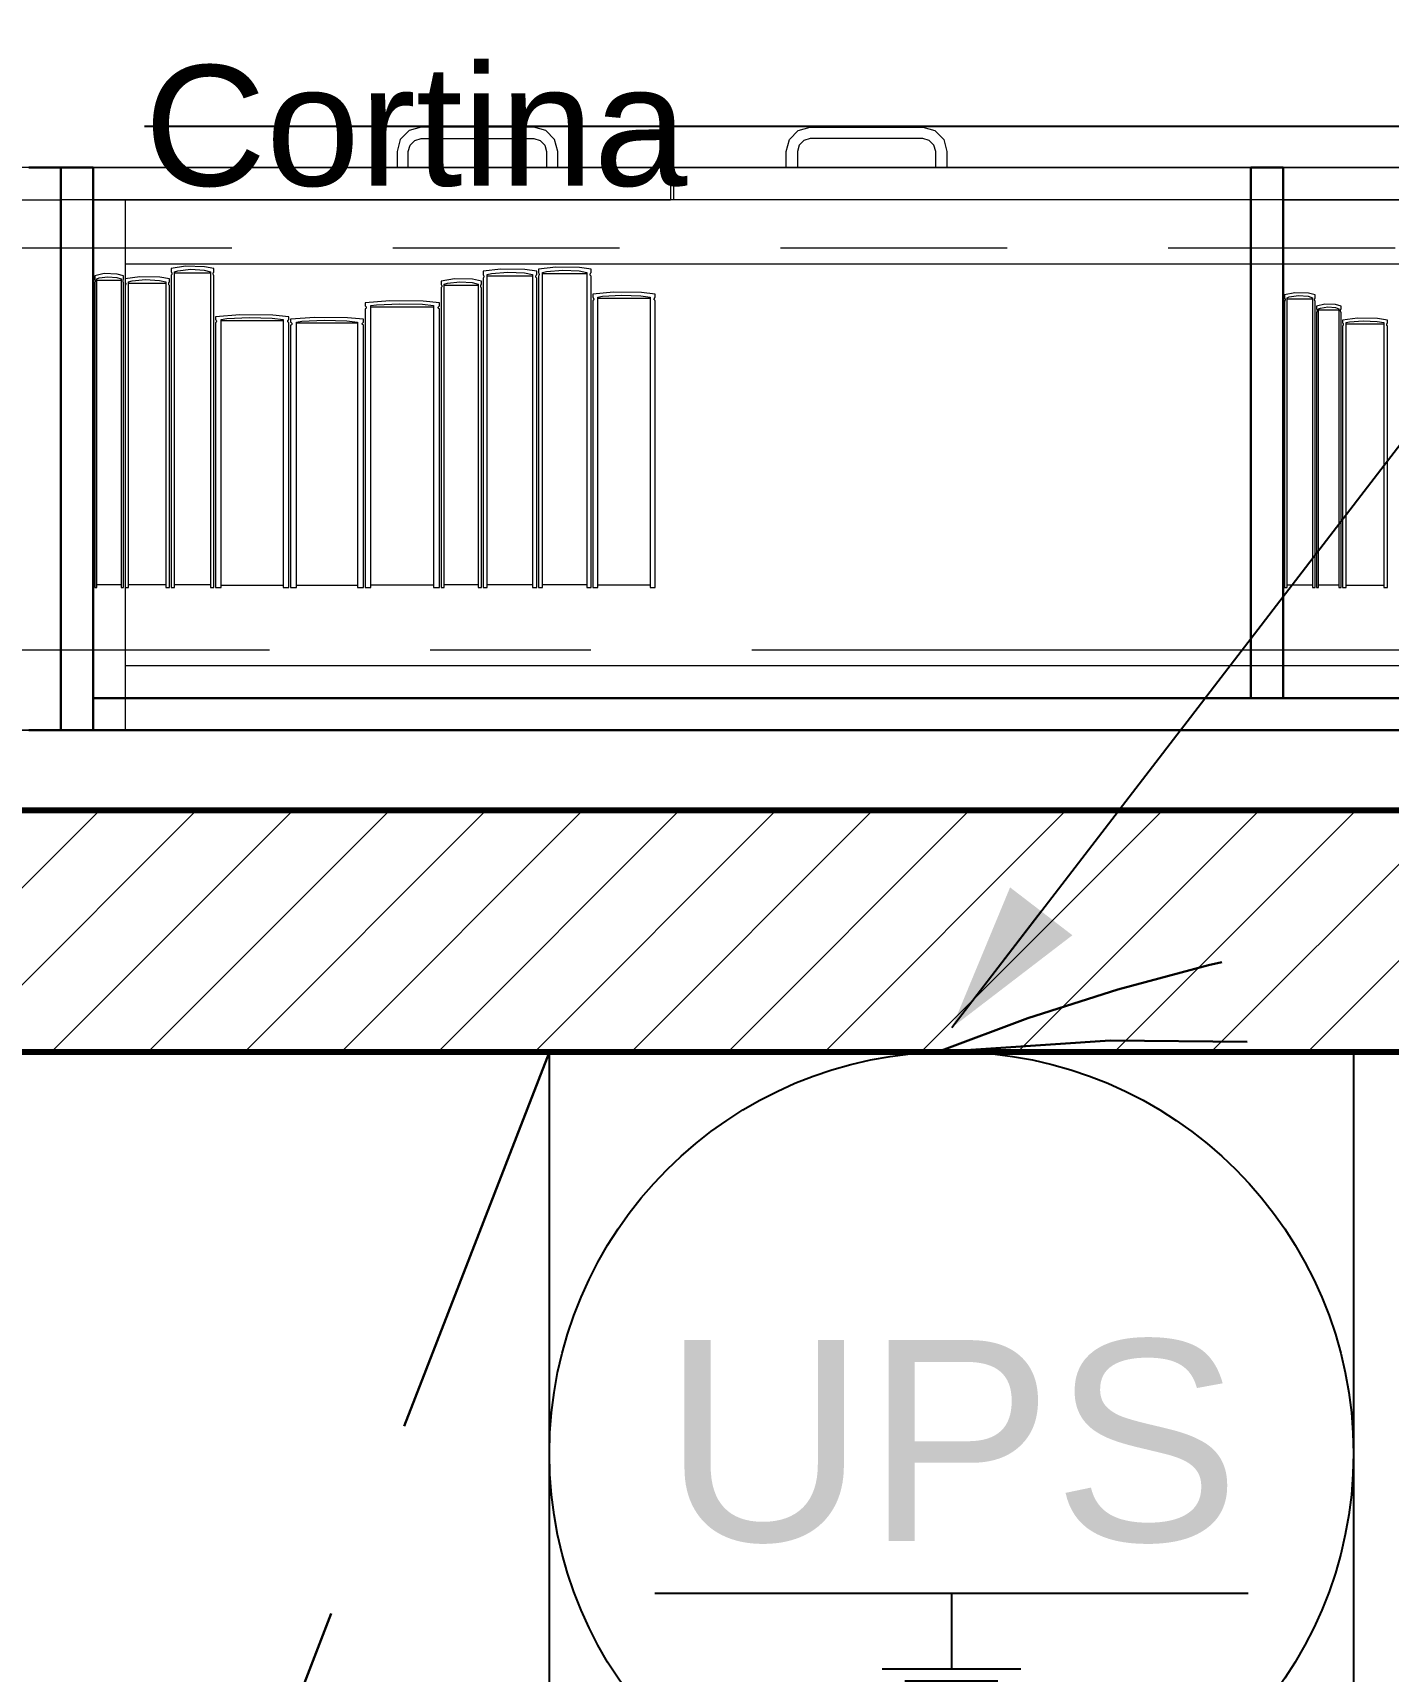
# Model space of a CAD drawing. Header units: inches. Extents: x -19 to 5698, y -728 to 92.
# Drawn here: x 324.498 to 325.341, y 29.315 to 30.334 of the extents above; entities that cross this region are included whole.
import ezdxf

# ---------------------------------------------------------------- set-up
doc = ezdxf.new("R2010")
doc.units = ezdxf.units.IN
doc.header["$MEASUREMENT"] = 0
doc.set_wipeout_variables(frame=1)
for name, pattern in [('HIDDEN', [0.375, 0.25, -0.125]), ('Hidden Line', [0.195611, 0.141111, -0.0545]), ('Punto & Raya', [0.65, 0.5, -0.075, 0, -0.075]), ('Wipeout_Contour', [1, 0, -1])]:
    doc.linetypes.add(name, pattern=pattern)
doc.layers.get('0').update_dxf_attribs({"color": 61})
doc.layers.add('00 conduct tomacorr', color=120, linetype='HIDDEN', lineweight=30)
doc.layers.add('ups', color=3, linetype='Continuous', lineweight=25)
for name, color, linetype in [('02 _ ARQ _ ALB _ Ejes Generales', 251, 'Continuous'), ('02 _ ARQ _ ZON _ Espacio.3D', 7, 'Continuous'), ('08 _ STR _ EXT _ 09 Vigas', 251, 'Continuous'), ('Estructura - 04 MURO', 7, 'Continuous'), ('Interior - Mobiliario', 7, 'Continuous'), ('Notas - Etiquetas', 7, 'Continuous')]:
    doc.layers.add(name, color=color, linetype=linetype)
doc.styles.add('Estilo_Generado_4', font='swisse.ttf')
doc.dimstyles.new('Estilo_Generado__8', dxfattribs={"dimtxt": 0.18, "dimasz": 0.0912, "dimexe": 0.18, "dimexo": 0.0625, "dimgap": 0, "dimtad": 0, "dimtih": 1, "dimtoh": 1, "dimdec": 4, "dimzin": 0, "dimdsep": 46, "dimcen": 0.09, "dimadec": 0, "dimazin": 0, "dimtfac": 1, "dimtdec": 4, "dimtmove": 0, "dimatfit": 3, "dimldrblk": 'ARROWHEAD_5', "dimfxl": 1, "dimtolj": 1, "dimtzin": 0, "dimarcsym": 0})

# ---------------------------------------------------------------- blocks, each defined once
blk = doc.blocks.new('ARROWHEAD_5')
at = {"linetype": 'Continuous', "lineweight": 0}
blk.add_hatch(color=0, dxfattribs=at).paths.add_polyline_path([(-1, 0.2679), (0, 0), (-1, -0.2679)])
at = {"color": 0, "linetype": 'Continuous', "lineweight": 0}
blk.add_line((0, 0), (-1, 0), dxfattribs=at)
blk = doc.blocks.new('UPS')
at = {"color": 1, "lineweight": 25}
for p, q in [((3.5551, 15.9626), (3.924, 15.9626)), ((3.7395, 15.9626), (3.7395, 15.9156)), ((3.6964, 15.9156), (3.7827, 15.9156)), ((3.6964, 15.9006), (3.7827, 15.9006)), ((3.7106, 15.9081), (3.7684, 15.9081)), ((3.7106, 15.8931), (3.7684, 15.8931)), ((3.6964, 15.8856), (3.7827, 15.8856)), ((3.7106, 15.8781), (3.7684, 15.8781)), ((3.7395, 15.8781), (3.7395, 15.8312)), ((3.6477, 15.8312), (3.8314, 15.8312))]:
    blk.add_line(p, q, dxfattribs=at)
at = {"layer": 'ups'}
blk.add_lwpolyline([(3.4895, 16.2995), (3.9895, 16.2995), (3.9895, 15.7995), (3.4895, 15.7995)], close=True, dxfattribs=at)
blk.add_circle((3.7395, 16.0495), 0.25, dxfattribs=at)
at = {"insert": (3.56, 16.1201), "char_height": 0.125, "width": 18.572507, "attachment_point": 1}
blk.add_mtext('{\\fArial|b0|i0|c0|p34;UPS}', dxfattribs=at)

msp = doc.modelspace()

# ---------------------------------------------------------------- linework, layer by layer
at = {"layer": '02 _ ARQ _ ZON _ Espacio.3D', "color": 254, "linetype": 'Continuous', "lineweight": 0, "flags": 128}
for points in [[(322.07, 31), (322.07, 29.7), (328.0701, 29.7), (328.0701, 30.2), (328.57, 30.2), (328.5701, 30.7), (328.92, 30.7), (328.92, 31.899), (330.2701, 31.899), (330.2701, 32.9963), (328.92, 32.9963), (328.9203, 36.3463), (321.57, 36.3463), (321.57, 39.4), (321.17, 39.4), (321.17, 39.75), (317.27, 39.75), (317.27, 29.75), (320.97, 29.75), (320.97, 30.2), (321.57, 30.2), (321.57, 31)], [(324.1701, 26.9), (328.57, 26.9), (328.57, 27), (328.9201, 27), (328.9201, 29.7), (324.32, 29.7), (324.3201, 27.8), (324.1701, 27.8)]]:
    msp.add_lwpolyline(points, close=True, dxfattribs=at)
at = {"layer": 'Interior - Mobiliario', "color": 175, "linetype": 'Continuous', "lineweight": 13}
for p, q in [((324.7324, 30.273), (324.7269, 30.2675)), ((324.7399, 30.275), (324.7324, 30.273)), ((324.8099, 30.275), (324.7399, 30.275)), ((324.8174, 30.273), (324.8099, 30.275)), ((324.8229, 30.2675), (324.8174, 30.273)), ((324.9689, 30.2675), (324.9744, 30.273)), ((324.9744, 30.273), (324.9819, 30.275)), ((324.9819, 30.275), (325.0519, 30.275)), ((325.0519, 30.275), (325.0594, 30.273)), ((325.0594, 30.273), (325.0649, 30.2675)), ((324.7269, 30.2675), (324.7249, 30.26)), ((324.7249, 30.26), (324.7249, 30.25)), ((324.7319, 30.26), (324.733, 30.264)), ((324.7319, 30.25), (324.7319, 30.26)), ((324.733, 30.264), (324.7359, 30.2669)), ((324.7359, 30.2669), (324.7399, 30.268)), ((324.7399, 30.268), (324.8099, 30.268)), ((324.8099, 30.268), (324.8139, 30.2669)), ((324.8139, 30.2669), (324.8168, 30.264)), ((324.8168, 30.264), (324.8179, 30.26)), ((324.8179, 30.26), (324.8179, 30.25)), ((324.8249, 30.26), (324.8229, 30.2675)), ((324.8249, 30.25), (324.8249, 30.26)), ((324.9669, 30.26), (324.9689, 30.2675)), ((324.9669, 30.25), (324.9669, 30.26)), ((324.975, 30.264), (324.9739, 30.26)), ((324.9739, 30.26), (324.9739, 30.25)), ((324.9779, 30.2669), (324.975, 30.264)), ((324.9819, 30.268), (324.9779, 30.2669)), ((325.0519, 30.268), (324.9819, 30.268)), ((325.0559, 30.2669), (325.0519, 30.268)), ((325.0588, 30.264), (325.0559, 30.2669)), ((325.0599, 30.26), (325.0588, 30.264)), ((325.0599, 30.25), (325.0599, 30.26)), ((325.0649, 30.2675), (325.0669, 30.26)), ((325.0669, 30.26), (325.0669, 30.25)), ((324.7249, 30.25), (324.7319, 30.25)), ((324.8179, 30.25), (324.8249, 30.25)), ((324.8949, 30.25), (324.8949, 30.23)), ((324.8969, 30.25), (324.8969, 30.23)), ((324.9739, 30.25), (324.9669, 30.25)), ((325.0669, 30.25), (325.0599, 30.25)), ((325.9959, 30.23), (324.5359, 30.23)), ((324.5359, 30.23), (324.5359, 29.92)), ((324.5559, 30.23), (324.5559, 30.19)), ((324.5559, 30.19), (324.5559, 29.94)), ((324.5933, 30.1886), (324.5844, 30.1872)), ((324.6052, 30.1883), (324.5933, 30.1886)), ((324.611, 30.1872), (324.6052, 30.1883)), ((324.5508, 30.1837), (324.5428, 30.184)), ((324.5451, 30.1821), (324.5506, 30.1816)), ((324.5506, 30.1816), (324.5533, 30.1807)), ((324.5548, 30.1827), (324.5508, 30.1837)), ((324.5533, 30.1807), (324.5533, 29.9887)), ((324.5545, 30.1799), (324.5546, 30.1802)), ((324.5545, 30.1796), (324.5545, 30.1799)), ((324.5545, 30.1794), (324.5545, 30.1796)), ((324.5545, 30.1791), (324.5545, 30.1794)), ((324.5546, 30.1788), (324.5545, 30.1791)), ((324.5546, 30.1802), (324.5547, 30.1804)), ((324.5547, 30.1786), (324.5546, 30.1788)), ((324.5547, 30.1804), (324.5548, 30.1805)), ((324.5548, 30.1784), (324.5547, 30.1786)), ((324.5548, 30.1805), (324.5548, 30.1827)), ((324.5548, 29.9887), (324.5548, 30.1784)), ((324.565, 30.1821), (324.5558, 30.1808)), ((324.5558, 30.1808), (324.5558, 30.1787)), ((324.5558, 30.1787), (324.5559, 30.1786)), ((324.5559, 30.1786), (324.5561, 30.1783)), ((324.5561, 30.1783), (324.5562, 30.1781)), ((324.558, 30.1789), (324.5601, 30.1795)), ((324.558, 29.9887), (324.558, 30.1789)), ((324.5601, 30.1795), (324.5685, 30.1803)), ((324.5774, 30.1819), (324.565, 30.1821)), ((324.5685, 30.1803), (324.5771, 30.1798)), ((324.5771, 30.1798), (324.5812, 30.1789)), ((324.5834, 30.1808), (324.5774, 30.1819)), ((324.5812, 30.1789), (324.5812, 29.9887)), ((324.583, 30.1781), (324.5831, 30.1784)), ((324.583, 30.1778), (324.583, 30.1781)), ((324.5831, 30.1784), (324.5833, 30.1786)), ((324.5833, 30.1786), (324.5834, 30.1787)), ((324.5834, 30.1787), (324.5834, 30.1808)), ((324.5844, 30.1872), (324.5844, 30.1851)), ((324.5844, 30.1851), (324.5846, 30.1849)), ((324.5845, 30.183), (324.5844, 30.1829)), ((324.5844, 30.1829), (324.5844, 29.9887)), ((324.5847, 30.1832), (324.5845, 30.183)), ((324.5846, 30.1849), (324.5847, 30.1847)), ((324.5847, 30.1847), (324.5848, 30.1844)), ((324.5848, 30.1835), (324.5847, 30.1832)), ((324.5848, 30.1844), (324.5849, 30.1841)), ((324.5849, 30.1838), (324.5848, 30.1835)), ((324.5849, 30.1841), (324.5849, 30.1838)), ((324.5865, 30.1852), (324.5886, 30.1858)), ((324.5865, 29.9887), (324.5865, 30.1852)), ((324.6089, 30.1843), (324.5865, 30.1843)), ((324.5886, 30.1858), (324.5967, 30.1867)), ((324.5967, 30.1867), (324.6049, 30.1862)), ((324.6049, 30.1862), (324.6089, 30.1852)), ((324.6089, 30.1852), (324.6089, 29.9887)), ((324.6105, 30.1839), (324.6106, 30.1842)), ((324.6106, 30.1836), (324.6105, 30.1839)), ((324.6106, 30.1844), (324.6107, 30.1847)), ((324.6106, 30.1842), (324.6106, 30.1844)), ((324.6107, 30.1833), (324.6106, 30.1836)), ((324.6107, 30.1847), (324.6109, 30.185)), ((324.6108, 30.183), (324.6107, 30.1833)), ((324.611, 30.1829), (324.6108, 30.183)), ((324.6109, 30.185), (324.611, 30.1851)), ((324.611, 30.1851), (324.611, 30.1872)), ((324.611, 29.9887), (324.611, 30.1829)), ((324.7607, 30.1807), (324.7523, 30.1794)), ((324.7523, 30.1794), (324.7523, 30.1773)), ((324.7543, 30.1775), (324.7562, 30.1781)), ((324.7562, 30.1781), (324.7639, 30.1789)), ((324.7719, 30.1805), (324.7607, 30.1807)), ((324.7639, 30.1789), (324.7716, 30.1784)), ((324.7716, 30.1784), (324.7754, 30.1775)), ((324.7774, 30.1794), (324.7719, 30.1805)), ((324.7774, 30.1773), (324.7774, 30.1794)), ((324.7895, 30.1868), (324.7784, 30.1855)), ((324.7784, 30.1855), (324.7784, 30.1833)), ((324.7784, 30.1833), (324.7785, 30.1832)), ((324.7785, 30.1812), (324.7784, 30.1811)), ((324.7784, 30.1811), (324.7784, 29.9887)), ((324.7785, 30.1832), (324.7787, 30.1829)), ((324.7787, 30.1815), (324.7785, 30.1812)), ((324.7787, 30.1829), (324.7789, 30.1826)), ((324.7788, 30.1818), (324.7787, 30.1815)), ((324.7789, 30.1821), (324.7788, 30.1818)), ((324.7789, 30.1826), (324.7789, 30.1823)), ((324.7789, 30.1823), (324.7789, 30.1821)), ((324.781, 30.1835), (324.7836, 30.1841)), ((324.781, 29.9887), (324.781, 30.1835)), ((324.8091, 30.1825), (324.781, 30.1825)), ((324.7836, 30.1841), (324.7938, 30.1849)), ((324.8044, 30.1865), (324.7895, 30.1868)), ((324.7938, 30.1849), (324.8041, 30.1844)), ((324.8041, 30.1844), (324.8091, 30.1835)), ((324.8118, 30.1855), (324.8044, 30.1865)), ((324.8091, 30.1835), (324.8091, 29.9887)), ((324.8112, 30.1824), (324.8113, 30.1827)), ((324.8112, 30.1821), (324.8112, 30.1824)), ((324.8113, 30.1818), (324.8112, 30.1821)), ((324.8113, 30.1827), (324.8114, 30.183)), ((324.8114, 30.1816), (324.8113, 30.1818)), ((324.8114, 30.183), (324.8116, 30.1832)), ((324.8116, 30.1813), (324.8114, 30.1816)), ((324.8116, 30.1832), (324.8118, 30.1833)), ((324.8118, 30.1811), (324.8116, 30.1813)), ((324.8118, 30.1833), (324.8118, 30.1855)), ((324.8118, 29.9887), (324.8118, 30.1811)), ((324.8237, 30.1881), (324.8128, 30.1868)), ((324.8128, 30.1868), (324.8128, 30.1846)), ((324.8128, 30.1846), (324.8129, 30.1845)), ((324.8129, 30.1825), (324.8128, 30.1824)), ((324.8128, 30.1824), (324.8128, 29.9887)), ((324.8129, 30.1845), (324.8131, 30.1842)), ((324.8131, 30.1828), (324.8129, 30.1825)), ((324.8131, 30.1842), (324.8133, 30.1839)), ((324.8132, 30.1831), (324.8131, 30.1828)), ((324.8133, 30.1833), (324.8132, 30.1831)), ((324.8133, 30.1839), (324.8133, 30.1836)), ((324.8133, 30.1836), (324.8133, 30.1833)), ((324.8154, 30.1848), (324.8179, 30.1854)), ((324.8154, 29.9887), (324.8154, 30.1848)), ((324.843, 30.1838), (324.8154, 30.1838)), ((324.8179, 30.1854), (324.828, 30.1862)), ((324.8384, 30.1879), (324.8237, 30.1881)), ((324.828, 30.1862), (324.8381, 30.1857)), ((324.8381, 30.1857), (324.843, 30.1848)), ((324.8456, 30.1868), (324.8384, 30.1879)), ((324.843, 30.1848), (324.843, 29.9887)), ((324.8451, 30.1837), (324.8452, 30.184)), ((324.8451, 30.1834), (324.8451, 30.1837)), ((324.8451, 30.1831), (324.8451, 30.1834)), ((324.8453, 30.1828), (324.8451, 30.1831)), ((324.8452, 30.184), (324.8453, 30.1843)), ((324.8453, 30.1843), (324.8455, 30.1845)), ((324.8455, 30.1826), (324.8453, 30.1828)), ((324.8455, 30.1845), (324.8456, 30.1846)), ((324.8456, 30.1824), (324.8455, 30.1826)), ((324.8456, 30.1846), (324.8456, 30.1868)), ((324.8456, 29.9887), (324.8456, 30.1824)), ((324.5559, 30.1767), (324.5558, 30.1766)), ((324.5558, 30.1766), (324.5558, 29.9887)), ((324.556, 30.1769), (324.5559, 30.1767)), ((324.5561, 30.1772), (324.556, 30.1769)), ((324.5562, 30.1775), (324.5561, 30.1772)), ((324.5562, 30.1781), (324.5562, 30.1778)), ((324.5562, 30.1778), (324.5562, 30.1775)), ((324.5812, 30.1779), (324.558, 30.1779)), ((324.583, 30.1776), (324.583, 30.1778)), ((324.583, 30.1773), (324.583, 30.1776)), ((324.5831, 30.177), (324.583, 30.1773)), ((324.5833, 30.1768), (324.5831, 30.177)), ((324.5834, 30.1766), (324.5833, 30.1768)), ((324.5834, 29.9887), (324.5834, 30.1766)), ((324.7523, 30.1773), (324.7524, 30.1772)), ((324.7524, 30.1753), (324.7523, 30.1752)), ((324.7523, 30.1752), (324.7523, 29.9887)), ((324.7524, 30.1772), (324.7526, 30.1769)), ((324.7526, 30.1756), (324.7524, 30.1753)), ((324.7526, 30.1769), (324.7527, 30.1767)), ((324.7527, 30.1758), (324.7526, 30.1756)), ((324.7527, 30.1767), (324.7527, 30.1764)), ((324.7527, 30.1764), (324.7527, 30.1761)), ((324.7527, 30.1761), (324.7527, 30.1758)), ((324.7543, 29.9887), (324.7543, 30.1775)), ((324.7754, 30.1766), (324.7543, 30.1766)), ((324.7754, 30.1775), (324.7754, 29.9887)), ((324.777, 30.1767), (324.7771, 30.177)), ((324.777, 30.1765), (324.777, 30.1767)), ((324.777, 30.1762), (324.777, 30.1765)), ((324.777, 30.1759), (324.777, 30.1762)), ((324.7771, 30.1756), (324.777, 30.1759)), ((324.7771, 30.177), (324.7773, 30.1772)), ((324.7772, 30.1754), (324.7771, 30.1756)), ((324.7774, 30.1752), (324.7772, 30.1754)), ((324.7773, 30.1772), (324.7774, 30.1773)), ((324.7774, 29.9887), (324.7774, 30.1752)), ((324.8596, 30.1724), (324.8466, 30.1712)), ((324.8466, 30.1712), (324.8466, 30.1692)), ((324.8466, 30.1692), (324.8468, 30.1691)), ((324.8468, 30.1691), (324.8471, 30.1688)), ((324.8471, 30.1688), (324.8472, 30.1686)), ((324.8472, 30.1686), (324.8473, 30.1683)), ((324.8473, 30.168), (324.8472, 30.1678)), ((324.8473, 30.1683), (324.8473, 30.168)), ((324.8497, 30.1694), (324.8527, 30.1699)), ((324.8497, 29.9887), (324.8497, 30.1694)), ((324.8824, 30.1685), (324.8497, 30.1685)), ((324.8527, 30.1699), (324.8646, 30.1707)), ((324.877, 30.1722), (324.8596, 30.1724)), ((324.8646, 30.1707), (324.8766, 30.1702)), ((324.8766, 30.1702), (324.8824, 30.1694)), ((324.8855, 30.1712), (324.877, 30.1722)), ((324.8824, 30.1694), (324.8824, 29.9887)), ((324.8849, 30.1684), (324.885, 30.1686)), ((324.8849, 30.1681), (324.8849, 30.1684)), ((324.8849, 30.1678), (324.8849, 30.1681)), ((324.885, 30.1686), (324.8851, 30.1689)), ((324.8851, 30.1689), (324.8854, 30.1691)), ((324.8854, 30.1691), (324.8855, 30.1692)), ((324.8855, 30.1692), (324.8855, 30.1712)), ((325.2917, 30.1718), (325.2832, 30.1721)), ((325.2856, 30.1703), (325.2915, 30.1699)), ((325.2915, 30.1699), (325.2943, 30.169)), ((325.2958, 30.1708), (325.2917, 30.1718)), ((325.2943, 30.169), (325.2943, 29.9887)), ((325.2955, 30.168), (325.2956, 30.1683)), ((325.2955, 30.1677), (325.2955, 30.168)), ((325.2956, 30.1685), (325.2958, 30.1688)), ((325.2956, 30.1683), (325.2956, 30.1685)), ((325.2958, 30.1689), (325.2958, 30.1708)), ((325.2958, 30.1688), (325.2958, 30.1689)), ((324.6272, 30.1583), (324.612, 30.1571)), ((324.6477, 30.1581), (324.6272, 30.1583)), ((324.6577, 30.1571), (324.6477, 30.1581)), ((324.7204, 30.167), (324.705, 30.1659)), ((324.705, 30.1659), (324.705, 30.1639)), ((324.705, 30.1639), (324.7053, 30.1638)), ((324.7052, 30.1621), (324.705, 30.162)), ((324.705, 30.162), (324.705, 29.9887)), ((324.7055, 30.1623), (324.7052, 30.1621)), ((324.7053, 30.1638), (324.7055, 30.1636)), ((324.7055, 30.1636), (324.7057, 30.1633)), ((324.7057, 30.1625), (324.7055, 30.1623)), ((324.7057, 30.1633), (324.7058, 30.163)), ((324.7058, 30.1628), (324.7057, 30.1625)), ((324.7058, 30.163), (324.7058, 30.1628)), ((324.7087, 30.1641), (324.7122, 30.1646)), ((324.7087, 29.9887), (324.7087, 30.1641)), ((324.7476, 30.1632), (324.7087, 30.1632)), ((324.7122, 30.1646), (324.7264, 30.1653)), ((324.7412, 30.1668), (324.7204, 30.167)), ((324.7264, 30.1653), (324.7407, 30.1649)), ((324.7407, 30.1649), (324.7476, 30.1641)), ((324.7513, 30.1659), (324.7412, 30.1668)), ((324.7476, 30.1641), (324.7476, 29.9887)), ((324.7505, 30.1631), (324.7507, 30.1634)), ((324.7505, 30.1628), (324.7505, 30.1631)), ((324.7506, 30.1626), (324.7505, 30.1628)), ((324.7508, 30.1623), (324.7506, 30.1626)), ((324.7507, 30.1634), (324.7509, 30.1636)), ((324.7511, 30.1621), (324.7508, 30.1623)), ((324.7509, 30.1636), (324.7511, 30.1638)), ((324.7511, 30.1638), (324.7513, 30.1639)), ((324.7513, 30.162), (324.7511, 30.1621)), ((324.7513, 30.1639), (324.7513, 30.1659)), ((324.7513, 29.9887), (324.7513, 30.162)), ((324.8468, 30.1673), (324.8466, 30.1672)), ((324.8466, 30.1672), (324.8466, 29.9887)), ((324.847, 30.1675), (324.8468, 30.1673)), ((324.8472, 30.1678), (324.847, 30.1675)), ((324.8851, 30.1676), (324.8849, 30.1678)), ((324.8853, 30.1673), (324.8851, 30.1676)), ((324.8855, 30.1672), (324.8853, 30.1673)), ((324.8855, 29.9887), (324.8855, 30.1672)), ((325.2955, 30.1675), (325.2955, 30.1677)), ((325.2956, 30.1672), (325.2955, 30.1675)), ((325.2957, 30.167), (325.2956, 30.1672)), ((325.2958, 30.1668), (325.2957, 30.167)), ((325.2958, 29.9887), (325.2958, 30.1668)), ((325.3019, 30.165), (325.2968, 30.1638)), ((325.2968, 30.1638), (325.2968, 30.1619)), ((325.2968, 30.1619), (325.2969, 30.1618)), ((325.2969, 30.1601), (325.2968, 30.16)), ((325.2968, 30.16), (325.2968, 29.9887)), ((325.2969, 30.1618), (325.297, 30.1615)), ((325.297, 30.1603), (325.2969, 30.1601)), ((325.297, 30.1615), (325.2971, 30.1613)), ((325.2971, 30.1608), (325.297, 30.1605)), ((325.297, 30.1605), (325.297, 30.1603)), ((325.2971, 30.1613), (325.2971, 30.161)), ((325.2971, 30.161), (325.2971, 30.1608)), ((325.298, 30.1621), (325.2992, 30.1626)), ((325.298, 29.9887), (325.298, 30.1621)), ((325.3107, 30.1612), (325.298, 30.1612)), ((325.2992, 30.1626), (325.3038, 30.1633)), ((325.3086, 30.1648), (325.3019, 30.165)), ((325.3038, 30.1633), (325.3085, 30.1629)), ((325.3085, 30.1629), (325.3107, 30.1621)), ((325.312, 30.1638), (325.3086, 30.1648)), ((325.3107, 30.1621), (325.3107, 29.9887)), ((325.3117, 30.1614), (325.3118, 30.1616)), ((325.3117, 30.1611), (325.3117, 30.1614)), ((325.3117, 30.1608), (325.3117, 30.1611)), ((325.3117, 30.1606), (325.3117, 30.1608)), ((325.3118, 30.1603), (325.3117, 30.1606)), ((325.3118, 30.1616), (325.3119, 30.1618)), ((325.3119, 30.1601), (325.3118, 30.1603)), ((325.3119, 30.1618), (325.312, 30.1619)), ((325.312, 30.16), (325.3119, 30.1601)), ((325.312, 30.1619), (325.312, 30.1638)), ((325.312, 29.9887), (325.312, 30.16)), ((324.612, 30.1571), (324.612, 30.1553)), ((324.612, 30.1553), (324.6122, 30.1552)), ((324.6122, 30.1535), (324.612, 30.1535)), ((324.612, 30.1535), (324.612, 29.9887)), ((324.6122, 30.1552), (324.6125, 30.155)), ((324.6124, 30.1538), (324.6122, 30.1535)), ((324.6126, 30.154), (324.6124, 30.1538)), ((324.6125, 30.155), (324.6127, 30.1547)), ((324.6127, 30.1542), (324.6126, 30.154)), ((324.6127, 30.1547), (324.6128, 30.1545)), ((324.6128, 30.1545), (324.6127, 30.1542)), ((324.6156, 30.1555), (324.6191, 30.156)), ((324.6156, 29.9887), (324.6156, 30.1555)), ((324.6541, 30.1546), (324.6156, 30.1546)), ((324.6191, 30.156), (324.6331, 30.1567)), ((324.6331, 30.1567), (324.6472, 30.1562)), ((324.6472, 30.1562), (324.6541, 30.1555)), ((324.6541, 30.1555), (324.6541, 29.9887)), ((324.657, 30.1545), (324.6571, 30.1548)), ((324.657, 30.1543), (324.657, 30.1545)), ((324.657, 30.154), (324.657, 30.1543)), ((324.6572, 30.1538), (324.657, 30.154)), ((324.6571, 30.1548), (324.6573, 30.155)), ((324.6575, 30.1536), (324.6572, 30.1538)), ((324.6573, 30.155), (324.6575, 30.1552)), ((324.6575, 30.1552), (324.6577, 30.1553)), ((324.6577, 30.1535), (324.6575, 30.1536)), ((324.6577, 30.1553), (324.6577, 30.1571)), ((324.6577, 29.9887), (324.6577, 30.1535)), ((324.6738, 30.1567), (324.6587, 30.1556)), ((324.6587, 30.1556), (324.6587, 30.1538)), ((324.6587, 30.1538), (324.659, 30.1536)), ((324.6589, 30.152), (324.6587, 30.1519)), ((324.6587, 30.1519), (324.6587, 29.9887)), ((324.6592, 30.1522), (324.6589, 30.152)), ((324.659, 30.1536), (324.6592, 30.1534)), ((324.6592, 30.1534), (324.6594, 30.1532)), ((324.6594, 30.1524), (324.6592, 30.1522)), ((324.6594, 30.1532), (324.6595, 30.1529)), ((324.6595, 30.1527), (324.6594, 30.1524)), ((324.6595, 30.1529), (324.6595, 30.1527)), ((324.6623, 30.1539), (324.6658, 30.1544)), ((324.6623, 29.9887), (324.6623, 30.1539)), ((324.7004, 30.1531), (324.6623, 30.1531)), ((324.6658, 30.1544), (324.6797, 30.1551)), ((324.6941, 30.1565), (324.6738, 30.1567)), ((324.6797, 30.1551), (324.6936, 30.1547)), ((324.6936, 30.1547), (324.7004, 30.1539)), ((324.704, 30.1556), (324.6941, 30.1565)), ((324.7004, 30.1539), (324.7004, 29.9887)), ((324.7032, 30.1527), (324.7033, 30.153)), ((324.7033, 30.1525), (324.7032, 30.1527)), ((324.7033, 30.153), (324.7034, 30.1532)), ((324.7035, 30.1523), (324.7033, 30.1525)), ((324.7034, 30.1532), (324.7036, 30.1535)), ((324.7038, 30.1521), (324.7035, 30.1523)), ((324.7036, 30.1535), (324.7038, 30.1537)), ((324.7038, 30.1537), (324.704, 30.1538)), ((324.704, 30.1519), (324.7038, 30.1521)), ((324.704, 30.1538), (324.704, 30.1556)), ((324.704, 29.9887), (324.704, 30.1519)), ((325.3223, 30.1563), (325.313, 30.1551)), ((325.313, 30.1551), (325.313, 30.1533)), ((325.313, 30.1533), (325.3131, 30.1532)), ((325.3131, 30.1516), (325.313, 30.1515)), ((325.313, 30.1515), (325.313, 29.9887)), ((325.3131, 30.1532), (325.3133, 30.153)), ((325.3132, 30.1518), (325.3131, 30.1516)), ((325.3134, 30.152), (325.3132, 30.1518)), ((325.3133, 30.153), (325.3134, 30.1527)), ((325.3134, 30.1527), (325.3134, 30.1525)), ((325.3134, 30.1525), (325.3134, 30.1523)), ((325.3134, 30.1523), (325.3134, 30.152)), ((325.3152, 30.1535), (325.3173, 30.154)), ((325.3152, 29.9887), (325.3152, 30.1535)), ((325.3386, 30.1526), (325.3152, 30.1526)), ((325.3173, 30.154), (325.3258, 30.1547)), ((325.3347, 30.156), (325.3223, 30.1563)), ((325.3258, 30.1547), (325.3344, 30.1542)), ((325.3344, 30.1542), (325.3386, 30.1535)), ((325.3408, 30.1551), (325.3347, 30.156)), ((325.3386, 30.1535), (325.3386, 29.9887)), ((325.3404, 30.1528), (325.3406, 30.153)), ((325.3404, 30.1526), (325.3404, 30.1528)), ((325.3404, 30.1523), (325.3404, 30.1526)), ((325.3404, 30.1521), (325.3404, 30.1523)), ((325.3405, 30.1518), (325.3404, 30.1521)), ((325.3407, 30.1516), (325.3405, 30.1518)), ((325.3406, 30.153), (325.3407, 30.1532)), ((325.3407, 30.1532), (325.3408, 30.1533)), ((325.3408, 30.1515), (325.3407, 30.1516)), ((325.3408, 30.1533), (325.3408, 30.1551)), ((325.3408, 29.9887), (325.3408, 30.1515)), ((324.5533, 29.9887), (324.5548, 29.9887)), ((324.5558, 29.9887), (324.558, 29.9887)), ((324.558, 29.9906), (324.5812, 29.9906)), ((324.5812, 29.9887), (324.5834, 29.9887)), ((324.5844, 29.9887), (324.5865, 29.9887)), ((324.5865, 29.9906), (324.6089, 29.9906)), ((324.6089, 29.9887), (324.611, 29.9887)), ((324.612, 29.9887), (324.6156, 29.9887)), ((324.6156, 29.9903), (324.6541, 29.9903)), ((324.6541, 29.9887), (324.6577, 29.9887)), ((324.6587, 29.9887), (324.6623, 29.9887)), ((324.6623, 29.9903), (324.7004, 29.9903)), ((324.7004, 29.9887), (324.704, 29.9887)), ((324.705, 29.9887), (324.7087, 29.9887)), ((324.7087, 29.9904), (324.7476, 29.9904)), ((324.7476, 29.9887), (324.7513, 29.9887)), ((324.7523, 29.9887), (324.7543, 29.9887)), ((324.7543, 29.9906), (324.7754, 29.9906)), ((324.7754, 29.9887), (324.7774, 29.9887)), ((324.7784, 29.9887), (324.781, 29.9887)), ((324.781, 29.9906), (324.8091, 29.9906)), ((324.8091, 29.9887), (324.8118, 29.9887)), ((324.8128, 29.9887), (324.8154, 29.9887)), ((324.8154, 29.9906), (324.843, 29.9906)), ((324.843, 29.9887), (324.8456, 29.9887)), ((324.8466, 29.9887), (324.8497, 29.9887)), ((324.8497, 29.9905), (324.8824, 29.9905)), ((324.8824, 29.9887), (324.8855, 29.9887)), ((325.2943, 29.9887), (325.2958, 29.9887)), ((325.2968, 29.9887), (325.298, 29.9887)), ((325.298, 29.9904), (325.3107, 29.9904)), ((325.3107, 29.9887), (325.312, 29.9887)), ((325.313, 29.9887), (325.3152, 29.9887)), ((325.3152, 29.9903), (325.3386, 29.9903)), ((325.3386, 29.9887), (325.3408, 29.9887)), ((324.5359, 29.92), (325.9959, 29.92))]:
    msp.add_line(p, q, dxfattribs=at)

# ---------------------------------------------------------------- texts
at = {"layer": 'Notas - Etiquetas', "color": 171, "linetype": 'Continuous', "lineweight": 13, "insert": (324.5678, 30.2756), "char_height": 0.075, "attachment_point": 4, "style": 'Estilo_Generado_4'}
msp.add_mtext('\\A1;{\\pql;\\fSwis721 Ex BT|b0|i0|c0|p34;Cortina\\fSwis721 Ex BT|b0|i0|c0|p34; }', dxfattribs=at)

# ---------------------------------------------------------------- next in the draw order: wipeouts: each hides what was drawn before it
at = {"color": 254, "linetype": 'Wipeout_Contour', "lineweight": 0, "ltscale": 9844.208861}
msp.add_wipeout([(324.32, 29.7), (328.07, 29.7), (328.07, 29.85), (324.32, 29.85)], dxfattribs=at).dxf.layer = 'Estructura - 04 MURO'
at = {"color": 254, "linetype": 'Wipeout_Contour', "lineweight": 0, "ltscale": 9840.507653}
msp.add_wipeout([(325.2759, 30.25), (325.2559, 30.25), (325.2559, 29.92), (325.2759, 29.92)], dxfattribs=at).dxf.layer = 'Interior - Mobiliario'

# ---------------------------------------------------------------- next in the draw order: hatches: boundary and pattern name
at = {"layer": 'Estructura - 04 MURO', "linetype": 'Continuous', "lineweight": 5}
h = msp.add_hatch(dxfattribs=at)
h.set_pattern_fill('LADRILLO_COMÚN_0002', color=250, style=0, pattern_type=2)
h.set_pattern_definition([(45, (277.50006, 1e-08), (-0.030052038, 0.030052038), [])])
h.paths.add_polyline_path([(324.32, 29.7), (328.07, 29.7), (328.07, 29.85), (324.32, 29.85)])

# ---------------------------------------------------------------- next in the draw order: linework, layer by layer
at = {"layer": '00 conduct tomacorr'}
for centre, radius, start, end in [((325.518, 28.5666, -0.0006), 1.2218, 68.0791, 111.9209), ((366.2031, 13.2829, -0.0007), 44.5208, 158.36134, 171.74292), ((325.2068, 28.3027, -0.0006), 1.4048, 26.8946, 95.9938)]:
    msp.add_arc(centre, radius, start, end, dxfattribs=at)
at = {"layer": '08 _ STR _ EXT _ 09 Vigas', "color": 251, "linetype": 'Hidden Line', "lineweight": 13, "true_color": 0x636466}
msp.add_line((322.07, 29.7), (328.57, 29.7), dxfattribs=at)
at = {"layer": 'Estructura - 04 MURO', "color": 7, "linetype": 'Continuous', "lineweight": 80, "flags": 128}
for points in [[(328.07, 29.85), (324.17, 29.85)], [(324.32, 29.7), (328.07, 29.7)]]:
    msp.add_lwpolyline(points, dxfattribs=at)
at = {"layer": 'Interior - Mobiliario', "color": 175, "linetype": 'Continuous', "lineweight": 13}
for p, q in [((325.2559, 30.25), (324.8969, 30.25)), ((325.2759, 30.25), (325.2559, 30.25)), ((325.2559, 30.25), (325.2559, 29.92)), ((325.2759, 30.25), (325.2559, 30.25)), ((325.2559, 30.25), (325.2559, 30.23)), ((325.2759, 29.92), (325.2759, 30.25)), ((325.2759, 30.25), (325.6349, 30.25)), ((325.2759, 30.25), (325.2759, 30.23)), ((325.9759, 30.23), (324.5559, 30.23)), ((325.2559, 30.23), (324.8969, 30.23)), ((325.2759, 30.23), (325.6349, 30.23)), ((324.5559, 30.19), (325.9759, 30.19)), ((325.2832, 30.1721), (325.2769, 30.1708)), ((325.2769, 30.1708), (325.2769, 30.1689)), ((325.2769, 30.1689), (325.277, 30.1687)), ((325.277, 30.1687), (325.2771, 30.1685)), ((325.2771, 30.1685), (325.2772, 30.1682)), ((325.2772, 30.1682), (325.2772, 30.168)), ((325.2772, 30.168), (325.2772, 30.1677)), ((325.2784, 30.169), (325.2798, 30.1696)), ((325.2784, 29.9887), (325.2784, 30.169)), ((325.2943, 30.1681), (325.2784, 30.1681)), ((325.2798, 30.1696), (325.2856, 30.1703)), ((325.277, 30.1669), (325.2769, 30.1668)), ((325.2769, 30.1668), (325.2769, 29.9887)), ((325.2771, 30.1672), (325.277, 30.1669)), ((325.2772, 30.1674), (325.2771, 30.1672)), ((325.2772, 30.1677), (325.2772, 30.1674)), ((325.2769, 29.9887), (325.2784, 29.9887)), ((325.2784, 29.9905), (325.2943, 29.9905)), ((325.9759, 29.94), (324.5559, 29.94)), ((325.2559, 29.92), (325.2759, 29.92))]:
    msp.add_line(p, q, dxfattribs=at)
at = {"layer": 'Interior - Mobiliario', "color": 175, "linetype": 'Continuous', "lineweight": 30}
for p, q in [((325.2559, 30.25), (325.2559, 29.92)), ((325.2559, 30.25), (325.2759, 30.25)), ((325.2759, 30.25), (325.2759, 29.92)), ((325.2559, 29.92), (325.2759, 29.92))]:
    msp.add_line(p, q, dxfattribs=at)

# ---------------------------------------------------------------- next in the draw order: block references
msp.add_blockref('UPS', (321.3302, 13.4005))

# ---------------------------------------------------------------- next in the draw order: wipeouts: each hides what was drawn before it
at = {"color": 254, "linetype": 'Wipeout_Contour', "lineweight": 0, "ltscale": 9840.49909}
msp.add_wipeout([(325.9959, 29.92), (324.5359, 29.92), (324.5359, 29.9), (325.9959, 29.9)], dxfattribs=at).dxf.layer = 'Interior - Mobiliario'

# ---------------------------------------------------------------- next in the draw order: linework, layer by layer
at = {"layer": 'Interior - Mobiliario', "color": 175, "linetype": 'Continuous', "lineweight": 13}
for p, q in [((325.2559, 30.25), (325.2559, 29.92)), ((325.2759, 29.92), (325.2759, 30.25)), ((324.5559, 29.94), (324.5559, 29.9)), ((325.9959, 29.92), (324.5359, 29.92)), ((324.5359, 29.92), (324.5359, 29.9)), ((325.2559, 29.92), (325.2759, 29.92)), ((324.5359, 29.9), (325.9959, 29.9)), ((324.5559, 29.9), (325.9759, 29.9))]:
    msp.add_line(p, q, dxfattribs=at)
at = {"layer": 'Interior - Mobiliario', "color": 175, "linetype": 'Continuous', "lineweight": 30}
for p, q in [((324.5359, 29.92), (324.5359, 29.9)), ((324.5359, 29.92), (325.9959, 29.92)), ((324.5359, 29.9), (325.9959, 29.9))]:
    msp.add_line(p, q, dxfattribs=at)

# ---------------------------------------------------------------- next in the draw order: wipeouts: each hides what was drawn before it
at = {"color": 254, "linetype": 'Wipeout_Contour', "lineweight": 0, "ltscale": 9837.547388}
msp.add_wipeout([(324.5359, 30.25), (324.5159, 30.25), (324.5159, 29.9), (324.5359, 29.9)], dxfattribs=at).dxf.layer = 'Interior - Mobiliario'

# ---------------------------------------------------------------- next in the draw order: linework, layer by layer
at = {"layer": 'Interior - Mobiliario', "color": 175, "linetype": 'Continuous', "lineweight": 30}
for p, q in [((324.5159, 30.25), (324.5159, 29.9)), ((324.5159, 30.25), (324.5359, 30.25)), ((324.5359, 30.25), (324.5359, 29.9)), ((324.5159, 29.9), (324.5359, 29.9))]:
    msp.add_line(p, q, dxfattribs=at)
at = {"layer": 'Interior - Mobiliario', "color": 175, "linetype": 'Continuous', "lineweight": 13}
for p, q in [((324.5359, 30.25), (324.5159, 30.25)), ((324.5159, 30.25), (324.5159, 29.9)), ((324.5159, 30.25), (326.0159, 30.25)), ((324.5159, 29.9), (324.5159, 30.25)), ((324.5359, 29.9), (324.5359, 30.25)), ((325.9959, 30.25), (324.5359, 30.25)), ((324.5359, 30.25), (324.5359, 29.9)), ((325.9959, 30.25), (324.5359, 30.25)), ((324.5359, 30.25), (324.5359, 29.92)), ((324.5359, 30.25), (324.8949, 30.25)), ((324.5359, 30.25), (324.5359, 30.23)), ((324.5559, 30.23), (324.5159, 30.23)), ((324.5159, 30.23), (324.5159, 29.9)), ((325.9959, 30.23), (324.5359, 30.23)), ((324.5359, 30.23), (324.5359, 29.92)), ((325.9959, 30.23), (324.5359, 30.23)), ((324.5359, 30.23), (324.5359, 29.92)), ((324.5359, 30.23), (324.8949, 30.23)), ((324.5428, 30.184), (324.5369, 30.1827)), ((324.5369, 30.1827), (324.5369, 30.1805)), ((324.5369, 30.1805), (324.537, 30.1804)), ((324.537, 30.1785), (324.5369, 30.1784)), ((324.5369, 30.1784), (324.5369, 29.9887)), ((324.537, 30.1804), (324.5371, 30.1801)), ((324.5371, 30.1788), (324.537, 30.1785)), ((324.5371, 30.1801), (324.5371, 30.1799)), ((324.5371, 30.1799), (324.5372, 30.1796)), ((324.5372, 30.1793), (324.5371, 30.179)), ((324.5371, 30.179), (324.5371, 30.1788)), ((324.5372, 30.1796), (324.5372, 30.1793)), ((324.5383, 30.1807), (324.5397, 30.1813)), ((324.5383, 29.9887), (324.5383, 30.1807)), ((324.5533, 30.1797), (324.5383, 30.1797)), ((324.5397, 30.1813), (324.5451, 30.1821)), ((324.5369, 29.9887), (324.5383, 29.9887)), ((324.5383, 29.9906), (324.5533, 29.9906)), ((324.5359, 29.92), (325.9959, 29.92)), ((324.5359, 29.92), (325.9959, 29.92)), ((324.5359, 29.92), (325.9959, 29.92)), ((324.5159, 29.9), (324.5359, 29.9)), ((324.5159, 29.9), (324.5559, 29.9)), ((326.0159, 29.9), (324.5159, 29.9)), ((324.5359, 29.9), (325.9959, 29.9))]:
    msp.add_line(p, q, dxfattribs=at)

# ---------------------------------------------------------------- next in the draw order: wipeouts: each hides what was drawn before it
at = {"color": 254, "linetype": 'Wipeout_Contour', "lineweight": 0, "ltscale": 9837.467394}
msp.add_wipeout([(324.4959, 30.25), (324.4959, 29.9), (324.5159, 29.9), (324.5159, 30.25)], dxfattribs=at).dxf.layer = 'Interior - Mobiliario'

# ---------------------------------------------------------------- next in the draw order: linework, layer by layer
at = {"layer": '00 conduct tomacorr'}
msp.add_arc((323.1748, 23.4335, -0.0007), 8.0169, 80.44701, 122.05238, dxfattribs=at)
at = {"layer": '02 _ ARQ _ ALB _ Ejes Generales', "color": 251, "linetype": 'Punto & Raya', "lineweight": 13, "true_color": 0x636466}
msp.add_line((283.3455, 29.95), (332.07, 29.95), dxfattribs=at)
at = {"layer": '08 _ STR _ EXT _ 09 Vigas', "color": 251, "linetype": 'Hidden Line', "lineweight": 13, "true_color": 0x636466}
msp.add_line((322.07, 30.2), (328.57, 30.2), dxfattribs=at)
at = {"layer": 'Interior - Mobiliario', "color": 175, "linetype": 'Continuous', "lineweight": 13}
for p, q in [((324.5159, 30.25), (323.0159, 30.25)), ((324.4959, 30.25), (324.5159, 30.25)), ((324.5159, 30.25), (324.5159, 29.9)), ((324.5159, 29.9), (324.5159, 30.25)), ((324.4759, 30.23), (324.5159, 30.23)), ((324.5159, 30.23), (324.5159, 29.9)), ((323.0159, 29.9), (324.5159, 29.9)), ((324.5159, 29.9), (324.4759, 29.9)), ((324.5159, 29.9), (324.4959, 29.9))]:
    msp.add_line(p, q, dxfattribs=at)
at = {"layer": 'Interior - Mobiliario', "color": 175, "linetype": 'Continuous', "lineweight": 30}
for p, q in [((324.5159, 30.25), (324.4959, 30.25)), ((324.5159, 30.25), (324.5159, 29.9)), ((324.5159, 29.9), (324.4959, 29.9))]:
    msp.add_line(p, q, dxfattribs=at)

# ---------------------------------------------------------------- next in the draw order: leaders
at = {"layer": 'Notas - Etiquetas', "color": 144, "linetype": 'Continuous', "lineweight": 13, "annotation_type": 0, "has_hookline": 1, "hookline_direction": 1, "text_width": 0.395}
msp.add_leader([(325.07, 29.715), (325.5005, 30.2756), (324.5678, 30.2756)], dimstyle='Estilo_Generado__8', dxfattribs=at)

doc.saveas('drawing.dxf')
